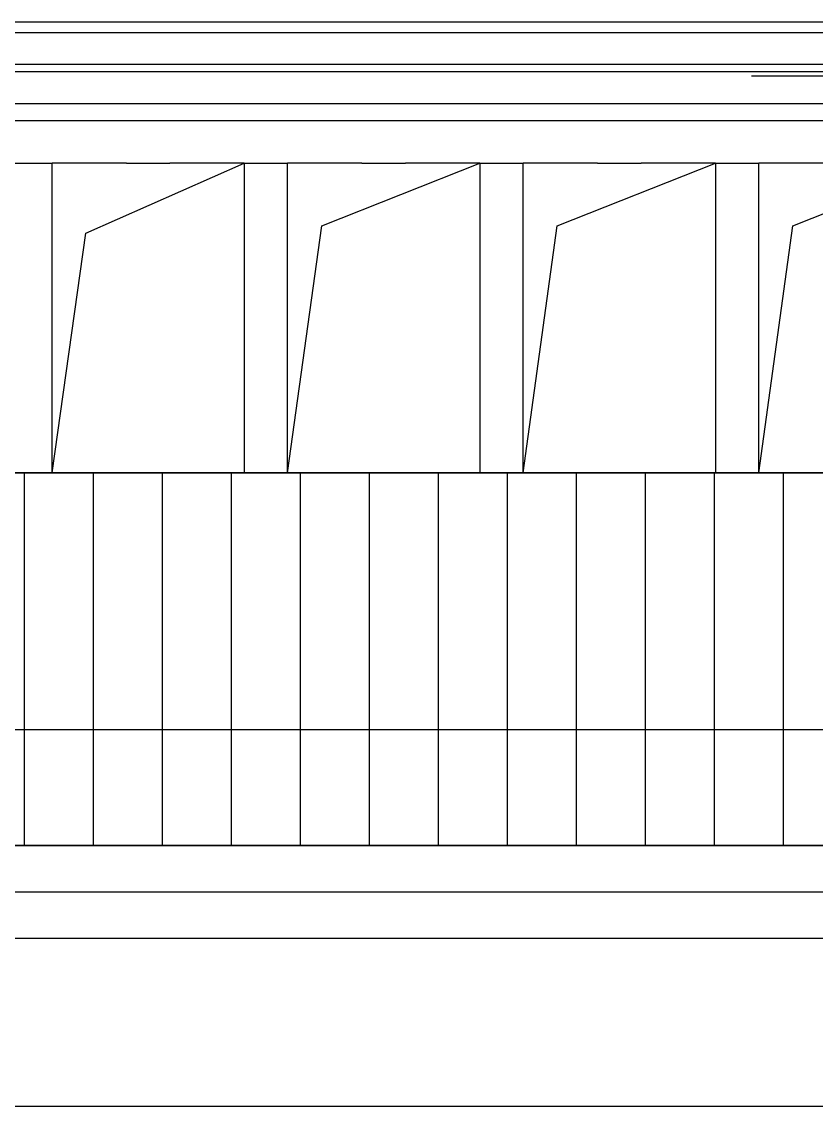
# Model space of a CAD drawing. Extents: x -24961 to 905641, y -154323 to 635957.
# Drawn here: x 429212 to 431954, y -132508 to -128764 of the extents above; entities that cross this region are included whole.
import ezdxf

# ---------------------------------------------------------------- set-up
doc = ezdxf.new("R2010")
doc.units = 0
doc.header["$LTSCALE"] = 1000
doc.header["$MEASUREMENT"] = 0
for name, color, linetype in [('DIM_ELEV', 3, 'Continuous'), ('DOTE', 1, 'Continuous'), ('WALL', 9, 'Continuous'), ('建筑_瓦', 8, 'Continuous')]:
    doc.layers.add(name, color=color, linetype=linetype)

msp = doc.modelspace()

# ---------------------------------------------------------------- hatches: boundary and pattern name
h = msp.add_hatch()
h.set_pattern_fill('ANSI31', color=251, scale=150, angle=45)
h.set_pattern_definition([(90, (123945.06, 513212.1), (-238.125, 4e-14), [])])
h.paths.add_polyline_path([(396253.6, -131607.9), (402553.6, -131607.9), (402553.6, -130320.9), (396253.6, -130320.9)])
h.paths.add_polyline_path([(402953.6, -131371.4), (428053.6, -131371.4), (428053.6, -130320.5), (402953.6, -130320.5)])
h.paths.add_polyline_path([(428453.6, -131607.9), (437853.6, -131607.9), (437853.6, -130320.9), (428453.6, -130320.9)])

# ---------------------------------------------------------------- linework, layer by layer
for p, q in [((428657.9, -128764.3), (437853.6, -128764.3)), ((428647.1, -128801.9), (437853.6, -128801.9)), ((428533.6, -128910.6), (437853.6, -128910.6)), ((428453.6, -128936.2), (437853.6, -128936.2)), ((437742.5, -129047.3), (428453.6, -129047.3)), ((428453.6, -129105.9), (437641, -129105.9)), ((429166.7, -129252.6), (429316.7, -129252.6)), ((429573.2, -129252.6), (429316.7, -129252.6)), ((429573.2, -129252.6), (429723.2, -129252.6)), ((429979.7, -129252.6), (429723.2, -129252.6)), ((429979.7, -129252.6), (430129.7, -129252.6)), ((430386.2, -129252.6), (430129.7, -129252.6)), ((430386.2, -129252.6), (430536.2, -129252.6)), ((430792.7, -129252.6), (430536.2, -129252.6)), ((430792.7, -129252.6), (430942.7, -129252.6)), ((431199.3, -129252.6), (430942.7, -129252.6)), ((431199.3, -129252.6), (431349.3, -129252.6)), ((431605.8, -129252.6), (431349.3, -129252.6)), ((431605.8, -129252.6), (431755.8, -129252.6)), ((432012.3, -129252.6), (431755.8, -129252.6)), ((429166.7, -130320.9), (429316.7, -130320.9)), ((429316.7, -130320.9), (429573.2, -130320.9)), ((429573.2, -130320.9), (429723.2, -130320.9)), ((429723.2, -130320.9), (429979.7, -130320.9)), ((429979.7, -130320.9), (430129.7, -130320.9)), ((430129.7, -130320.9), (430386.2, -130320.9)), ((430386.2, -130320.9), (430536.2, -130320.9)), ((430536.2, -130320.9), (430792.7, -130320.9)), ((430792.7, -130320.9), (430942.7, -130320.9)), ((430942.7, -130320.9), (431199.3, -130320.9)), ((431199.3, -130320.9), (431349.3, -130320.9)), ((431349.3, -130320.9), (431605.8, -130320.9)), ((431605.8, -130320.9), (431755.8, -130320.9)), ((431755.8, -130320.9), (432012.3, -130320.9)), ((437853.6, -131607.9), (428453.6, -131607.9)), ((428453.6, -131767.9), (437853.6, -131767.9)), ((428453.6, -131927.9), (437853.6, -131927.9)), ((428453.6, -132507.9), (437053.6, -132507.9))]:
    msp.add_line(p, q)
msp.add_lwpolyline([(428453.6, -131607.9), (437853.6, -131607.9), (437853.6, -130320.9), (428453.6, -130320.9)], close=True)
at = {"layer": 'DIM_ELEV'}
msp.add_line((432975.3, -128952.6), (431731, -128952.6), dxfattribs=at)
at = {"layer": 'DOTE'}
msp.add_line((393730.1, -131207.9), (442830.8, -131207.9), dxfattribs=at)
at = {"layer": 'WALL'}
msp.add_line((428657.9, -128764.3), (437853.6, -128764.3), dxfattribs=at)
at = {"layer": '建筑_瓦'}
for p, q in [((429316.7, -130320.9), (429316.7, -129252.6)), ((429979.7, -129252.6), (429979.7, -130320.9)), ((430129.7, -130320.9), (430129.7, -129252.6)), ((430792.7, -129252.6), (430792.7, -130320.9)), ((430942.7, -130320.9), (430942.7, -129252.6)), ((431605.8, -129252.6), (431605.8, -130320.9)), ((431755.8, -130320.9), (431755.8, -129252.6))]:
    msp.add_line(p, q, dxfattribs=at)
for points in [[(429316.7, -130320.9), (429432.6, -129494.5), (429979.7, -129252.6)], [(430129.7, -130320.9), (430247.1, -129468.5), (430792.7, -129252.6)], [(430942.7, -130320.9), (431060.1, -129468.5), (431605.8, -129252.6)], [(431755.8, -130320.9), (431873.1, -129468.5), (432418.8, -129252.6)]]:
    msp.add_lwpolyline(points, dxfattribs=at)

doc.saveas('drawing.dxf')
